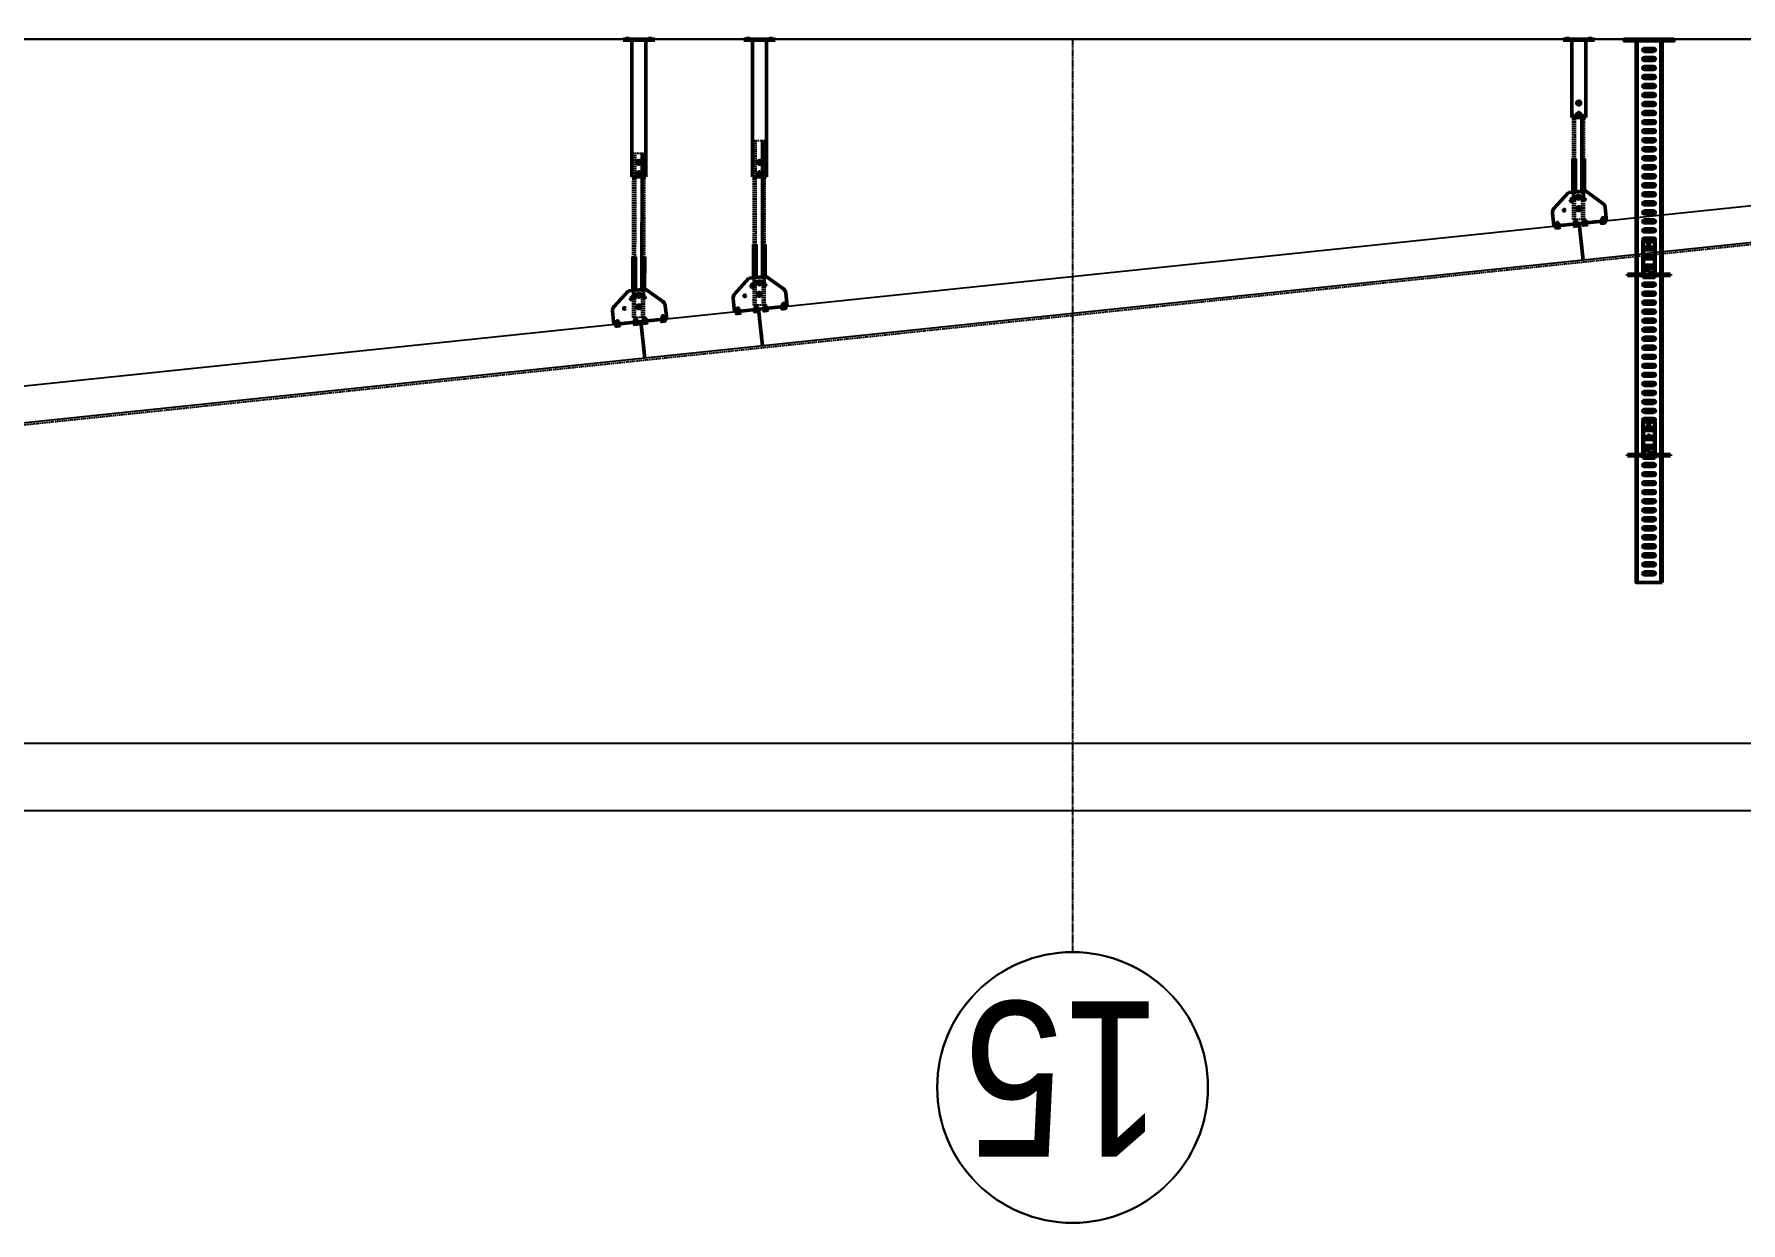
# Model space of a CAD drawing. Header units: millimetres. Extents: x 0 to 461941, y -159644 to 4828.
# Drawn here: x 149389 to 156954, y -153644 to -148375 of the extents above; entities that cross this region are included whole.
import ezdxf

# ---------------------------------------------------------------- set-up
doc = ezdxf.new("R2010")
doc.units = ezdxf.units.MM
for name, pattern in [('Xref Conv Decant In$0$AM_ISO02W050', [7.5, 6, -1.5]), ('Xref Conv Decant In$0$CENTER', [7, 4, -1, 1, -1]), ('Xref Conv Decant In$0$HIDDEN', [9.525, 6.35, -3.175]), ('Xref Conv Decant In$0$P02582 Conveyor Elevations$0$HIDDEN', [9.525, 6.35, -3.175]), ('Xref Conv Decant Product Tote$0$_SBA Dash Dot - Loose', [6, 4, -1, 0, -1]), ('Xref Conv Decant Product Tote$0$AM_ISO02W050', [7.5, 6, -1.5]), ('Xref Conv Decant Product Tote$0$MultiDeck$0$Conveyor - Ground 940 aisles$0$HIDDEN', [9.525, 6.35, -3.175])]:
    doc.linetypes.add(name, pattern=pattern)
for name, color, linetype in [('AM_BOR', 4, 'Continuous'), ('Xref Conv Decant Empty Tote$0$B', 4, 'Continuous'), ('Xref Conv Decant Empty Tote$0$Mezz', 1, 'Continuous'), ('Xref Conv Decant In$0$P02582 Conveyor Elevations$0$Conv', 131, 'Continuous'), ('Xref Conv Decant In$0$P_Number1', 4, 'Continuous'), ('Xref Conv Decant Product Tote$0$B', 4, 'Continuous'), ('Xref Conv Decant Product Tote$0$MultiDeck$0$Conveyor - Ground 940 aisles$0$D', 7, 'Continuous'), ('Xref Conv Decant Product Tote$0$MultiDeck$0$Conveyor - Ground 940 aisles$0$H', 7, 'Xref Conv Decant Product Tote$0$MultiDeck$0$Conveyor - Ground 940 aisles$0$HIDDEN'), ('Xref Conv Decant Product Tote$0$S-GRID', 8, 'Continuous')]:
    doc.layers.add(name, color=color, linetype=linetype)
for name, color, linetype, lineweight in [('Xref Conv Decant In$0$Conv Decant In Out', 5, 'Continuous', 50), ('Xref Conv Decant In$0$ConvBed', 5, 'Continuous', 50), ('Xref Conv Decant In$0$Hidden', 9, 'Xref Conv Decant In$0$AM_ISO02W050', 25), ('Xref Conv Decant Product Tote$0$Conv- Product decant', 3, 'Continuous', 50), ('Xref Conv Decant Product Tote$0$Hidden', 9, 'Xref Conv Decant Product Tote$0$AM_ISO02W050', 25), ('Xref Conv Decant Product Tote$0$S-GRID-IDEN', 1, 'Continuous', 25)]:
    doc.layers.add(name, color=color, linetype=linetype, lineweight=lineweight)
doc.styles.add('Xref Conv Decant Product Tote$0$Arial Narrow_1', font='ARIALN.TTF', dxfattribs={"height": 688.297872})

# ---------------------------------------------------------------- blocks, each defined once
blk = doc.blocks.new('Xref Conv Decant Empty Tote')
at = {"layer": 'Xref Conv Decant Empty Tote$0$B'}
blk.add_line((242903.7, -148397.6), (134788.8, -148397.6), dxfattribs=at)
at = {"layer": 'Xref Conv Decant Empty Tote$0$Mezz'}
blk.add_lwpolyline([(144253.6, -151517.6), (239475.4, -151517.6), (239475.4, -151817.6), (144253.6, -151817.6)], close=True, dxfattribs=at)
blk = doc.blocks.new('Xref Conv Decant Product Tote$0$Grid - Grid Head-235101')
at = {"layer": 'Xref Conv Decant Product Tote$0$S-GRID-IDEN'}
blk.add_circle((0, 600), 600, dxfattribs=at)
for start, end in [(0, 180), (180, 0)]:
    blk.add_arc((0, 600), 600, start, end, dxfattribs=at)
blk = doc.blocks.new('Xref Conv Decant Product Tote$0$SLOT (0deg)')
blk.add_lwpolyline([(-21, 6.5, 1), (-21, -6.5), (21, -6.5, 1), (21, 6.5)], format="xyb", close=True)
blk = doc.blocks.new('*U385')
for p, q in [((-95.2, 18.7), (-29.9, 18.7)), ((-95.2, 18.7), (-95.2, 13.7)), ((-95.2, 13.7), (-29.9, 13.7)), ((-27.5, 28.5), (27.5, 28.5)), ((-27.5, -131.5), (-27.5, 28.5)), ((-24.5, -131.5), (-24.5, 28.5)), ((24.5, -131.5), (24.5, 28.5)), ((27.5, -131.5), (27.5, 28.5)), ((30, 18.7), (95.2, 18.7)), ((95.2, 13.7), (30, 13.7)), ((95.2, 18.7), (95.2, 13.7)), ((-27.5, -131.5), (27.5, -131.5))]:
    blk.add_line(p, q)
for centre in [(0, -67.5), (0, -118.5)]:
    blk.add_circle(centre, 5.5)
for centre, start, end in [((-29.9, 10.5), 0, 90), ((30, 10.5), 90, 180)]:
    blk.add_arc(centre, 3.2, start, end)
at = {"layer": 'Xref Conv Decant Product Tote$0$MultiDeck$0$Conveyor - Ground 940 aisles$0$D', "linetype": 'Xref Conv Decant Product Tote$0$MultiDeck$0$Conveyor - Ground 940 aisles$0$HIDDEN'}
for p, q in [((-26.8, 10.5), (-26.8, -1.6)), ((-21.8, 10.5), (-21.8, -1.5)), ((21.8, 10.5), (21.8, -1.5)), ((26.8, 10.5), (26.8, -1.6))]:
    blk.add_line(p, q, dxfattribs=at)
at = {"layer": 'Xref Conv Decant Product Tote$0$MultiDeck$0$Conveyor - Ground 940 aisles$0$D'}
for p, q in [((-2, 0), (-21, 0)), ((-1, 0), (1, 0)), ((0, 2), (0, 21)), ((0, -1), (0, 1)), ((2, 0), (21, 0)), ((-4, -67.5), (-7.5, -67.5)), ((-2, -67.5), (2, -67.5)), ((0, -2), (0, -21)), ((0, -63.5), (0, -60)), ((0, -69.5), (0, -65.5)), ((0, -71.5), (0, -75)), ((4, -67.5), (7.5, -67.5)), ((-4, -118.5), (-7.5, -118.5)), ((-2, -118.5), (2, -118.5)), ((0, -114.5), (0, -111)), ((0, -120.5), (0, -116.5)), ((0, -122.5), (0, -126)), ((4, -118.5), (7.5, -118.5))]:
    blk.add_line(p, q, dxfattribs=at)
at = {"layer": 'Xref Conv Decant Product Tote$0$MultiDeck$0$Conveyor - Ground 940 aisles$0$D', "linetype": 'Xref Conv Decant Product Tote$0$MultiDeck$0$Conveyor - Ground 940 aisles$0$HIDDEN'}
blk.add_circle((0, 0), 20, dxfattribs=at)
for centre, radius, start, end in [((-29.9, 10.5), 8.2, 0, 90), ((30, 10.5), 8.2, 90, 180), ((0, 0), 26.8, 183.50044, 356.49956), ((0, 0), 21.8, 183.8813, 356.1187)]:
    blk.add_arc(centre, radius, start, end, dxfattribs=at)
at = {"layer": 'Xref Conv Decant Product Tote$0$MultiDeck$0$Conveyor - Ground 940 aisles$0$H'}
for p, q in [((-88.7, 18.7), (-88.7, 13.7)), ((-63.7, 18.7), (-63.7, 13.7)), ((63.7, 18.7), (63.7, 13.7)), ((88.7, 18.7), (88.7, 13.7))]:
    blk.add_line(p, q, dxfattribs=at)
blk = doc.blocks.new('*U392')
for p, q in [((-52.5, 2408), (-52.5, 8)), ((52.5, 8), (52.5, 2408))]:
    blk.add_line(p, q)
for points in [[(-57.5, 2408), (57.5, 2408), (57.5, 8), (-57.5, 8)], [(-110, 0), (110, 0), (110, 8), (-110, 8)]]:
    blk.add_lwpolyline(points, close=True)
at = {"layer": 'Xref Conv Decant Product Tote$0$Hidden'}
for p, q in [((-90, 8), (-90, 0)), ((-76, 8), (-76, 0)), ((76, 8), (76, 0)), ((90, 8), (90, 0))]:
    blk.add_line(p, q, dxfattribs=at)
for name, p in [('Xref Conv Decant Product Tote$0$SLOT (0deg)', (0, 2368)), ('Xref Conv Decant Product Tote$0$SLOT (0deg)', (0, 2328)), ('Xref Conv Decant Product Tote$0$SLOT (0deg)', (0, 2288)), ('Xref Conv Decant Product Tote$0$SLOT (0deg)', (0, 2248)), ('Xref Conv Decant Product Tote$0$SLOT (0deg)', (0, 2208)), ('Xref Conv Decant Product Tote$0$SLOT (0deg)', (0, 2168)), ('Xref Conv Decant Product Tote$0$SLOT (0deg)', (0, 2128)), ('Xref Conv Decant Product Tote$0$SLOT (0deg)', (0, 2088)), ('Xref Conv Decant Product Tote$0$SLOT (0deg)', (0, 2048)), ('Xref Conv Decant Product Tote$0$SLOT (0deg)', (0, 2008)), ('Xref Conv Decant Product Tote$0$SLOT (0deg)', (0, 1968)), ('Xref Conv Decant Product Tote$0$SLOT (0deg)', (0, 1928)), ('Xref Conv Decant Product Tote$0$SLOT (0deg)', (0, 1888)), ('*U385', (0, 1828)), ('Xref Conv Decant Product Tote$0$SLOT (0deg)', (0, 1848)), ('Xref Conv Decant Product Tote$0$SLOT (0deg)', (0, 1808)), ('Xref Conv Decant Product Tote$0$SLOT (0deg)', (0, 1768)), ('Xref Conv Decant Product Tote$0$SLOT (0deg)', (0, 1728)), ('Xref Conv Decant Product Tote$0$SLOT (0deg)', (0, 1688)), ('Xref Conv Decant Product Tote$0$SLOT (0deg)', (0, 1648)), ('Xref Conv Decant Product Tote$0$SLOT (0deg)', (0, 1608)), ('Xref Conv Decant Product Tote$0$SLOT (0deg)', (0, 1568)), ('Xref Conv Decant Product Tote$0$SLOT (0deg)', (0, 1528)), ('Xref Conv Decant Product Tote$0$SLOT (0deg)', (0, 1488)), ('Xref Conv Decant Product Tote$0$SLOT (0deg)', (0, 1448)), ('Xref Conv Decant Product Tote$0$SLOT (0deg)', (0, 1408)), ('Xref Conv Decant Product Tote$0$SLOT (0deg)', (0, 1368)), ('Xref Conv Decant Product Tote$0$SLOT (0deg)', (0, 1328)), ('Xref Conv Decant Product Tote$0$SLOT (0deg)', (0, 1288)), ('Xref Conv Decant Product Tote$0$SLOT (0deg)', (0, 1248)), ('Xref Conv Decant Product Tote$0$SLOT (0deg)', (0, 1208)), ('Xref Conv Decant Product Tote$0$SLOT (0deg)', (0, 1168)), ('Xref Conv Decant Product Tote$0$SLOT (0deg)', (0, 1128)), ('Xref Conv Decant Product Tote$0$SLOT (0deg)', (0, 1088)), ('*U385', (0, 1028.5)), ('Xref Conv Decant Product Tote$0$SLOT (0deg)', (0, 1048)), ('Xref Conv Decant Product Tote$0$SLOT (0deg)', (0, 1008)), ('Xref Conv Decant Product Tote$0$SLOT (0deg)', (0, 968)), ('Xref Conv Decant Product Tote$0$SLOT (0deg)', (0, 928)), ('Xref Conv Decant Product Tote$0$SLOT (0deg)', (0, 888)), ('Xref Conv Decant Product Tote$0$SLOT (0deg)', (0, 848)), ('Xref Conv Decant Product Tote$0$SLOT (0deg)', (0, 808)), ('Xref Conv Decant Product Tote$0$SLOT (0deg)', (0, 768)), ('Xref Conv Decant Product Tote$0$SLOT (0deg)', (0, 728)), ('Xref Conv Decant Product Tote$0$SLOT (0deg)', (0, 688)), ('Xref Conv Decant Product Tote$0$SLOT (0deg)', (0, 648)), ('Xref Conv Decant Product Tote$0$SLOT (0deg)', (0, 608)), ('Xref Conv Decant Product Tote$0$SLOT (0deg)', (0, 568)), ('Xref Conv Decant Product Tote$0$SLOT (0deg)', (0, 528)), ('Xref Conv Decant Product Tote$0$SLOT (0deg)', (0, 488)), ('Xref Conv Decant Product Tote$0$SLOT (0deg)', (0, 448)), ('Xref Conv Decant Product Tote$0$SLOT (0deg)', (0, 408)), ('Xref Conv Decant Product Tote$0$SLOT (0deg)', (0, 368)), ('Xref Conv Decant Product Tote$0$SLOT (0deg)', (0, 328)), ('Xref Conv Decant Product Tote$0$SLOT (0deg)', (0, 288)), ('Xref Conv Decant Product Tote$0$SLOT (0deg)', (0, 248)), ('Xref Conv Decant Product Tote$0$SLOT (0deg)', (0, 208)), ('Xref Conv Decant Product Tote$0$SLOT (0deg)', (0, 168)), ('Xref Conv Decant Product Tote$0$SLOT (0deg)', (0, 128)), ('Xref Conv Decant Product Tote$0$SLOT (0deg)', (0, 88)), ('Xref Conv Decant Product Tote$0$SLOT (0deg)', (0, 48))]:
    blk.add_blockref(name, p)
blk = doc.blocks.new('Xref Conv Decant Product Tote')
at = {"layer": 'Xref Conv Decant Product Tote$0$B'}
blk.add_line((242903.7, -148397.6), (134788.8, -148397.6), dxfattribs=at)
at = {"layer": 'Xref Conv Decant Product Tote$0$S-GRID', "linetype": 'Xref Conv Decant Product Tote$0$_SBA Dash Dot - Loose'}
blk.add_line((153992, -148397.6), (153992, -152444.1), dxfattribs=at)
at = {"layer": 'Xref Conv Decant Product Tote$0$Conv- Product decant', "rotation": 180}
blk.add_blockref('*U392', (156547.5, -148397.6), dxfattribs=at)
at = {"layer": 'Xref Conv Decant Product Tote$0$S-GRID-IDEN', "rotation": 180}
blk.add_blockref('Xref Conv Decant Product Tote$0$Grid - Grid Head-235101', (153992, -152444.1), dxfattribs=at)
at = {"layer": 'Xref Conv Decant Product Tote$0$S-GRID-IDEN', "lineweight": 9, "insert": (153951.2, -153351.1), "char_height": 688.3, "width": 680.367, "attachment_point": 2, "rotation": 180, "line_spacing_factor": 0.968573, "style": 'Xref Conv Decant Product Tote$0$Arial Narrow_1'}
blk.add_mtext('15', dxfattribs=at)
blk = doc.blocks.new('*U455')
at = {"layer": 'Xref Conv Decant In$0$Hidden', "linetype": 'Xref Conv Decant In$0$P02582 Conveyor Elevations$0$HIDDEN'}
blk.add_line((11383.6, 1609.6), (-1, 7.4), dxfattribs=at)
at = {"layer": 'Xref Conv Decant In$0$P02582 Conveyor Elevations$0$Conv', "color": 0}
blk.add_lwpolyline([(11407.4, 1440.3), (22.8, -161.9), (0, 0), (11384.6, 1602.2)], close=True, dxfattribs=at)
blk = doc.blocks.new('*U465')
at = {"linetype": 'Continuous'}
for p, q in [((0, 0), (0, -59.2)), ((0, 0), (235, 0)), ((235, 0), (235, -59.2)), ((79.4, -141.4), (8.5, -78.2)), ((96.2, -134.5), (32.4, -741.8)), ((84.3, -133.3), (68.5, -283.1)), ((79.4, -141.4), (155.6, -141.4)), ((124, -137.5), (108.3, -287.3)), ((136, -138.7), (120.2, -288.5)), ((155.6, -141.4), (226.5, -78.2)), ((26.4, -636.1), (-36.9, -1237.8)), ((88, -642.6), (24.8, -1244.3)), ((26.4, -636.1), (88, -642.6)), ((-75.6, -1233.7), (-76.2, -1238.7)), ((63.1, -1253.3), (-76.2, -1238.7)), ((63.6, -1248.3), (-75.6, -1233.7)), ((63.6, -1248.3), (63.1, -1253.3))]:
    blk.add_line(p, q, dxfattribs=at)
for p, q in [((6.9, 7.5), (6.9, 2)), ((6.9, 2), (25.4, 2)), ((9.2, 9), (11.5, 9)), ((11.5, 9), (11.5, 2)), ((11.5, 9), (20.8, 9)), ((20.8, 9), (20.8, 2)), ((20.8, 9), (23.1, 9)), ((25.4, 7.5), (25.4, 2)), ((88, 7.5), (88, 2)), ((88, 2), (106.5, 2)), ((90.3, 9), (92.6, 9)), ((92.6, 9), (92.6, 2)), ((92.6, 9), (101.8, 9)), ((101.8, 9), (101.8, 2)), ((101.8, 9), (104.2, 9)), ((106.5, 7.5), (106.5, 2)), ((128.5, 7.5), (128.5, 2)), ((128.5, 2), (147, 2)), ((130.8, 9), (133.2, 9)), ((133.2, 9), (133.2, 2)), ((133.2, 9), (142.4, 9)), ((142.4, 9), (142.4, 2)), ((142.4, 9), (144.7, 9)), ((147, 7.5), (147, 2)), ((209.6, 7.5), (209.6, 2)), ((209.6, 2), (228.1, 2)), ((211.9, 9), (214.2, 9)), ((214.2, 9), (214.2, 2)), ((214.2, 9), (223.5, 9)), ((223.5, 9), (223.5, 2)), ((223.5, 9), (225.8, 9)), ((228.1, 7.5), (228.1, 2)), ((106.2, -112.1), (105.4, -119.4)), ((105.4, -119.4), (111.4, -123.8)), ((112.9, -109.1), (106.2, -112.1)), ((111.4, -123.8), (118.1, -120.8)), ((118.9, -113.4), (112.9, -109.1)), ((118.1, -120.8), (118.9, -113.4))]:
    blk.add_line(p, q)
at = {"linetype": 'Xref Conv Decant In$0$CENTER'}
for p, q in [((-55, -1229), (-57.3, -1250.5)), ((44.4, -1239.4), (42.2, -1260.9))]:
    blk.add_line(p, q, dxfattribs=at)
for points in [[(111.1, -69.4), (117.5, -73.1), (123.9, -69.4), (123.9, -62), (117.5, -58.3), (111.1, -62)], [(47.4, -656), (54.9, -661.5), (63.3, -657.7), (64.3, -648.5), (56.8, -643.1), (48.4, -646.8)], [(42.1, -706.7), (49.6, -712.2), (58, -708.4), (59, -699.2), (51.5, -693.8), (43, -697.6)]]:
    blk.add_lwpolyline(points, close=True)
for centre, radius in [((117.5, -65.7), 8.4), ((117.5, -65.7), 6.4), ((112.2, -116.4), 8.4), ((112.2, -116.4), 6.4), ((55.8, -652.3), 8), ((50.5, -703), 8)]:
    blk.add_circle(centre, radius)
at = {"linetype": 'Continuous'}
blk.add_circle((181.8, -65.7), 3.6, dxfattribs=at)
for centre, radius, start, end in [((9.2, 6.5), 2.53, 23.99102, 156.00898), ((16.1, 1.1), 7.86, 54.0166, 125.9834), ((23.1, 6.5), 2.53, 23.99102, 156.00898), ((90.3, 6.5), 2.53, 23.99102, 156.00898), ((97.2, 1.1), 7.86, 54.0166, 125.9834), ((104.2, 6.5), 2.53, 23.99102, 156.00898), ((130.8, 6.5), 2.53, 23.99102, 156.00898), ((137.8, 1.1), 7.86, 54.0166, 125.9834), ((144.7, 6.5), 2.53, 23.99102, 156.00898), ((211.9, 6.5), 2.53, 23.99102, 156.00898), ((218.8, 1.1), 7.86, 54.0166, 125.9834), ((225.8, 6.5), 2.53, 23.99102, 156.00898)]:
    blk.add_arc(centre, radius, start, end)
for centre, radius, start, end in [((25.4, -59.2), 25.4, 180, 228.26911), ((209.6, -59.2), 25.4, 311.73089, 0), ((88.7, -104.7), 4.4, 45, 225), ((116.3, -77.6), 43.1, 224.54732, 271.61444), ((117.5, -75.9), 36.4, 225, 270), ((117.5, -75.9), 36.4, 270, 315), ((118.7, -77.6), 43.1, 268.38556, 315.45268), ((146.3, -104.7), 4.4, 315, 135)]:
    blk.add_arc(centre, radius, start, end, dxfattribs=at)
at = {"layer": 'Xref Conv Decant In$0$Hidden', "linetype": 'Xref Conv Decant In$0$HIDDEN'}
for p, q in [((11.1, -17), (11.1, 2)), ((12.1, -18), (12.1, 2)), ((20.1, -18), (20.1, 2)), ((21.1, -17), (21.1, 2)), ((92.2, -17), (92.2, 2)), ((93.2, -18), (93.2, 2)), ((101.2, -18), (101.2, 2)), ((102.2, -17), (102.2, 2)), ((132.8, -17), (132.8, 2)), ((133.8, -18), (133.8, 2)), ((141.8, -18), (141.8, 2)), ((142.8, -17), (142.8, 2)), ((213.8, -17), (213.8, 2)), ((214.8, -18), (214.8, 2)), ((222.8, -18), (222.8, 2)), ((223.8, -17), (223.8, 2)), ((0, -3), (235, -3)), ((12.1, -18), (11.1, -17)), ((11.1, -17), (21.1, -17)), ((12.1, -18), (20.1, -18)), ((20.1, -18), (21.1, -17)), ((98.6, -15.8), (22.4, -740.8)), ((106.6, -16.6), (30.4, -741.6)), ((138.4, -19.9), (62.2, -744.9)), ((146.4, -20.8), (70.2, -745.8)), ((96.6, -15.5), (81.9, -155.5)), ((92.2, -17), (102.2, -17)), ((93.2, -18), (92.2, -17)), ((93.2, -18), (101.2, -18)), ((108.6, -16.8), (93.8, -156.8)), ((96.6, -15.5), (148.3, -21)), ((101.2, -18), (102.2, -17)), ((136.4, -19.7), (121.7, -159.7)), ((132.8, -17), (142.8, -17)), ((133.8, -18), (132.8, -17)), ((148.3, -21), (133.6, -161)), ((133.8, -18), (141.8, -18)), ((141.8, -18), (142.8, -17)), ((213.8, -17), (223.8, -17)), ((214.8, -18), (213.8, -17)), ((214.8, -18), (222.8, -18)), ((222.8, -18), (223.8, -17)), ((83.7, -138.9), (20.4, -740.6)), ((123.4, -143.1), (60.2, -744.7)), ((135.4, -144.3), (72.1, -746)), ((85.1, -124.9), (80.4, -169.7)), ((95.6, -140.1), (80.4, -284.3)), ((87.1, -125.2), (82.4, -169.9)), ((90.9, -117.5), (132.7, -121.9)), ((91.1, -115.5), (132.9, -119.9)), ((134.9, -130.2), (130.2, -174.9)), ((136.8, -130.4), (132.1, -175.1)), ((86.9, -175.4), (84.9, -175.2)), ((85.1, -173.2), (87.1, -173.4)), ((90.7, -167.8), (90.4, -170.7)), ((90.7, -167.8), (92.7, -168)), ((92.7, -168), (92.4, -171)), ((120.5, -170.9), (120.2, -173.9)), ((120.5, -170.9), (122.5, -171.1)), ((122.5, -171.1), (120.5, -170.9)), ((122.5, -171.1), (122.2, -174.1)), ((122.5, -171.1), (122.2, -174.1)), ((124.7, -179.4), (126.6, -179.6)), ((126.9, -177.6), (124.9, -177.4)), ((29.4, -636.4), (-33.9, -1238.1)), ((85.1, -642.3), (21.8, -1243.9)), ((72.1, -746), (20.4, -740.6))]:
    blk.add_line(p, q, dxfattribs=at)
at = {"layer": 'Xref Conv Decant In$0$Hidden', "linetype": 'Xref Conv Decant In$0$CENTER'}
for p, q in [((16.1, 10.6), (16.1, -9.3)), ((97.2, -8.6), (97.2, 11.3)), ((97.2, 10.6), (97.2, -9.3)), ((137.8, -8.6), (137.8, 11.3)), ((218.8, -8.6), (218.8, 11.3))]:
    blk.add_line(p, q, dxfattribs=at)
at = {"layer": 'Xref Conv Decant In$0$Hidden'}
for p, q in [((16.1, 8.6), (16.1, -11.3)), ((97.2, 8.6), (97.2, -11.3)), ((137.8, 8.6), (137.8, -11.3)), ((218.8, 8.6), (218.8, -11.3))]:
    blk.add_line(p, q, dxfattribs=at)
for points in [[(6.9, -5), (4.9, -3)], [(27.4, -3), (4.9, -3)], [(25.4, -5), (6.9, -5)], [(6.9, -10.5), (6.9, -5)], [(23.1, -12), (20.8, -12), (11.5, -12), (9.2, -12)], [(11.5, -12), (11.5, -5)], [(20.8, -12), (20.8, -5)], [(27.4, -3), (25.4, -5)], [(25.4, -10.5), (25.4, -5)], [(88, -5), (86, -3)], [(108.5, -3), (86, -3)], [(106.5, -5), (88, -5)], [(88, -10.5), (88, -5)], [(104.2, -12), (101.8, -12), (92.6, -12), (90.3, -12)], [(92.6, -12), (92.6, -5)], [(101.8, -12), (101.8, -5)], [(108.5, -3), (106.5, -5)], [(106.5, -10.5), (106.5, -5)], [(128.5, -5), (126.5, -3)], [(149, -3), (126.5, -3)], [(147, -5), (128.5, -5)], [(128.5, -10.5), (128.5, -5)], [(144.7, -12), (142.4, -12), (133.2, -12), (130.8, -12)], [(133.2, -12), (133.2, -5)], [(142.4, -12), (142.4, -5)], [(149, -3), (147, -5)], [(147, -10.5), (147, -5)], [(209.6, -5), (207.6, -3)], [(230.1, -3), (207.6, -3)], [(228.1, -5), (209.6, -5)], [(209.6, -10.5), (209.6, -5)], [(225.8, -12), (223.5, -12), (214.2, -12), (211.9, -12)], [(214.2, -12), (214.2, -5)], [(223.5, -12), (223.5, -5)], [(230.1, -3), (228.1, -5)], [(228.1, -10.5), (228.1, -5)]]:
    blk.add_lwpolyline(points, dxfattribs=at)
for centre, radius, start, end in [((9.2, -9.5), 2.53, 203.99102, 336.00898), ((16.1, -4.1), 7.86, 234.0166, 305.9834), ((23.1, -9.5), 2.53, 203.99102, 336.00898), ((90.3, -9.5), 2.53, 203.99102, 336.00898), ((97.2, -4.1), 7.86, 234.0166, 305.9834), ((104.2, -9.5), 2.53, 203.99102, 336.00898), ((130.8, -9.5), 2.53, 203.99102, 336.00898), ((137.8, -4.1), 7.86, 234.0166, 305.9834), ((144.7, -9.5), 2.53, 203.99102, 336.00898), ((211.9, -9.5), 2.53, 203.99102, 336.00898), ((218.8, -4.1), 7.86, 234.0166, 305.9834), ((225.8, -9.5), 2.53, 203.99102, 336.00898)]:
    blk.add_arc(centre, radius, start, end, dxfattribs=at)
at = {"layer": 'Xref Conv Decant In$0$Hidden', "linetype": 'Xref Conv Decant In$0$HIDDEN'}
for centre, radius, start, end in [((90.6, -120.5), 5, 84, 174), ((90.6, -120.5), 3, 84, 174), ((132.4, -124.9), 3, 354, 84), ((132.4, -124.9), 5, 354, 84), ((85.4, -170.2), 5, 174, 264), ((85.4, -170.2), 5, 174, 264), ((85.4, -170.2), 3, 174, 264), ((87.4, -170.4), 5, 264, 354), ((87.4, -170.4), 3, 264, 354), ((125.2, -174.4), 5, 174, 264), ((125.2, -174.4), 3, 174, 264), ((127.2, -174.6), 5, 264, 354), ((127.2, -174.6), 3, 264, 354)]:
    blk.add_arc(centre, radius, start, end, dxfattribs=at)
blk = doc.blocks.new('*U464')
at = {"linetype": 'Continuous'}
for p, q in [((0, 0), (0, -59.2)), ((0, 0), (235, 0)), ((235, 0), (235, -59.2)), ((79.4, -141.4), (8.5, -78.2)), ((96.2, -134.5), (32.4, -741.8)), ((84.3, -133.3), (68.5, -283.1)), ((79.4, -141.4), (155.6, -141.4)), ((124, -137.5), (108.3, -287.3)), ((136, -138.7), (120.2, -288.5)), ((155.6, -141.4), (226.5, -78.2)), ((32.2, -580.6), (-31, -1182.3)), ((93.9, -587.1), (30.6, -1188.8)), ((32.2, -580.6), (93.9, -587.1)), ((-69.8, -1178.2), (-70.3, -1183.2)), ((68.9, -1197.8), (-70.3, -1183.2)), ((69.4, -1192.8), (-69.8, -1178.2)), ((69.4, -1192.8), (68.9, -1197.8))]:
    blk.add_line(p, q, dxfattribs=at)
for p, q in [((6.9, 7.5), (6.9, 2)), ((6.9, 2), (25.4, 2)), ((9.2, 9), (11.5, 9)), ((11.5, 9), (11.5, 2)), ((11.5, 9), (20.8, 9)), ((20.8, 9), (20.8, 2)), ((20.8, 9), (23.1, 9)), ((25.4, 7.5), (25.4, 2)), ((88, 7.5), (88, 2)), ((88, 2), (106.5, 2)), ((90.3, 9), (92.6, 9)), ((92.6, 9), (92.6, 2)), ((92.6, 9), (101.8, 9)), ((101.8, 9), (101.8, 2)), ((101.8, 9), (104.2, 9)), ((106.5, 7.5), (106.5, 2)), ((128.5, 7.5), (128.5, 2)), ((128.5, 2), (147, 2)), ((130.8, 9), (133.2, 9)), ((133.2, 9), (133.2, 2)), ((133.2, 9), (142.4, 9)), ((142.4, 9), (142.4, 2)), ((142.4, 9), (144.7, 9)), ((147, 7.5), (147, 2)), ((209.6, 7.5), (209.6, 2)), ((209.6, 2), (228.1, 2)), ((211.9, 9), (214.2, 9)), ((214.2, 9), (214.2, 2)), ((214.2, 9), (223.5, 9)), ((223.5, 9), (223.5, 2)), ((223.5, 9), (225.8, 9)), ((228.1, 7.5), (228.1, 2)), ((106.2, -112.1), (105.4, -119.4)), ((105.4, -119.4), (111.4, -123.8)), ((112.9, -109.1), (106.2, -112.1)), ((111.4, -123.8), (118.1, -120.8)), ((118.9, -113.4), (112.9, -109.1)), ((118.1, -120.8), (118.9, -113.4))]:
    blk.add_line(p, q)
at = {"linetype": 'Xref Conv Decant In$0$CENTER'}
for p, q in [((-49.2, -1173.5), (-51.5, -1195)), ((50.2, -1183.9), (48, -1205.4))]:
    blk.add_line(p, q, dxfattribs=at)
for points in [[(111.1, -69.4), (117.5, -73.1), (123.9, -69.4), (123.9, -62), (117.5, -58.3), (111.1, -62)], [(53.2, -600.5), (60.7, -605.9), (69.2, -602.2), (70.1, -593), (62.6, -587.6), (54.2, -591.3)], [(47.9, -651.2), (55.4, -656.7), (63.8, -652.9), (64.8, -643.7), (57.3, -638.3), (48.9, -642)]]:
    blk.add_lwpolyline(points, close=True)
for centre, radius in [((117.5, -65.7), 8.4), ((117.5, -65.7), 6.4), ((112.2, -116.4), 8.4), ((112.2, -116.4), 6.4), ((61.7, -596.8), 8), ((56.4, -647.5), 8)]:
    blk.add_circle(centre, radius)
at = {"linetype": 'Continuous'}
blk.add_circle((181.8, -65.7), 3.6, dxfattribs=at)
for centre, radius, start, end in [((9.2, 6.5), 2.53, 23.99102, 156.00898), ((16.1, 1.1), 7.86, 54.0166, 125.9834), ((23.1, 6.5), 2.53, 23.99102, 156.00898), ((90.3, 6.5), 2.53, 23.99102, 156.00898), ((97.2, 1.1), 7.86, 54.0166, 125.9834), ((104.2, 6.5), 2.53, 23.99102, 156.00898), ((130.8, 6.5), 2.53, 23.99102, 156.00898), ((137.8, 1.1), 7.86, 54.0166, 125.9834), ((144.7, 6.5), 2.53, 23.99102, 156.00898), ((211.9, 6.5), 2.53, 23.99102, 156.00898), ((218.8, 1.1), 7.86, 54.0166, 125.9834), ((225.8, 6.5), 2.53, 23.99102, 156.00898)]:
    blk.add_arc(centre, radius, start, end)
for centre, radius, start, end in [((25.4, -59.2), 25.4, 180, 228.26911), ((209.6, -59.2), 25.4, 311.73089, 0), ((88.7, -104.7), 4.4, 45, 225), ((116.3, -77.6), 43.1, 224.54732, 271.61444), ((117.5, -75.9), 36.4, 225, 270), ((117.5, -75.9), 36.4, 270, 315), ((118.7, -77.6), 43.1, 268.38556, 315.45268), ((146.3, -104.7), 4.4, 315, 135)]:
    blk.add_arc(centre, radius, start, end, dxfattribs=at)
at = {"layer": 'Xref Conv Decant In$0$Hidden', "linetype": 'Xref Conv Decant In$0$HIDDEN'}
for p, q in [((11.1, -17), (11.1, 2)), ((12.1, -18), (12.1, 2)), ((20.1, -18), (20.1, 2)), ((21.1, -17), (21.1, 2)), ((92.2, -17), (92.2, 2)), ((93.2, -18), (93.2, 2)), ((101.2, -18), (101.2, 2)), ((102.2, -17), (102.2, 2)), ((132.8, -17), (132.8, 2)), ((133.8, -18), (133.8, 2)), ((141.8, -18), (141.8, 2)), ((142.8, -17), (142.8, 2)), ((213.8, -17), (213.8, 2)), ((214.8, -18), (214.8, 2)), ((222.8, -18), (222.8, 2)), ((223.8, -17), (223.8, 2)), ((0, -3), (235, -3)), ((12.1, -18), (11.1, -17)), ((11.1, -17), (21.1, -17)), ((12.1, -18), (20.1, -18)), ((20.1, -18), (21.1, -17)), ((98.6, -15.8), (22.4, -740.8)), ((106.6, -16.6), (30.4, -741.6)), ((138.4, -19.9), (62.2, -744.9)), ((146.4, -20.8), (70.2, -745.8)), ((96.6, -15.5), (81.9, -155.5)), ((92.2, -17), (102.2, -17)), ((93.2, -18), (92.2, -17)), ((93.2, -18), (101.2, -18)), ((108.6, -16.8), (93.8, -156.8)), ((96.6, -15.5), (148.3, -21)), ((101.2, -18), (102.2, -17)), ((136.4, -19.7), (121.7, -159.7)), ((132.8, -17), (142.8, -17)), ((133.8, -18), (132.8, -17)), ((148.3, -21), (133.6, -161)), ((133.8, -18), (141.8, -18)), ((141.8, -18), (142.8, -17)), ((213.8, -17), (223.8, -17)), ((214.8, -18), (213.8, -17)), ((214.8, -18), (222.8, -18)), ((222.8, -18), (223.8, -17)), ((83.7, -138.9), (20.4, -740.6)), ((123.4, -143.1), (60.2, -744.7)), ((135.4, -144.3), (72.1, -746)), ((85.1, -124.9), (80.4, -169.7)), ((95.6, -140.1), (80.4, -284.3)), ((87.1, -125.2), (82.4, -169.9)), ((90.9, -117.5), (132.7, -121.9)), ((91.1, -115.5), (132.9, -119.9)), ((134.9, -130.2), (130.2, -174.9)), ((136.8, -130.4), (132.1, -175.1)), ((86.9, -175.4), (84.9, -175.2)), ((85.1, -173.2), (87.1, -173.4)), ((90.7, -167.8), (90.4, -170.7)), ((90.7, -167.8), (92.7, -168)), ((92.7, -168), (92.4, -171)), ((120.5, -170.9), (120.2, -173.9)), ((120.5, -170.9), (122.5, -171.1)), ((122.5, -171.1), (120.5, -170.9)), ((122.5, -171.1), (122.2, -174.1)), ((122.5, -171.1), (122.2, -174.1)), ((124.7, -179.4), (126.6, -179.6)), ((126.9, -177.6), (124.9, -177.4)), ((35.2, -580.9), (-28, -1182.6)), ((90.9, -586.8), (27.6, -1188.4)), ((72.1, -746), (20.4, -740.6))]:
    blk.add_line(p, q, dxfattribs=at)
at = {"layer": 'Xref Conv Decant In$0$Hidden', "linetype": 'Xref Conv Decant In$0$CENTER'}
for p, q in [((16.1, 10.6), (16.1, -9.3)), ((97.2, -8.6), (97.2, 11.3)), ((97.2, 10.6), (97.2, -9.3)), ((137.8, -8.6), (137.8, 11.3)), ((218.8, -8.6), (218.8, 11.3))]:
    blk.add_line(p, q, dxfattribs=at)
at = {"layer": 'Xref Conv Decant In$0$Hidden'}
for p, q in [((16.1, 8.6), (16.1, -11.3)), ((97.2, 8.6), (97.2, -11.3)), ((137.8, 8.6), (137.8, -11.3)), ((218.8, 8.6), (218.8, -11.3))]:
    blk.add_line(p, q, dxfattribs=at)
for points in [[(6.9, -5), (4.9, -3)], [(27.4, -3), (4.9, -3)], [(25.4, -5), (6.9, -5)], [(6.9, -10.5), (6.9, -5)], [(23.1, -12), (20.8, -12), (11.5, -12), (9.2, -12)], [(11.5, -12), (11.5, -5)], [(20.8, -12), (20.8, -5)], [(27.4, -3), (25.4, -5)], [(25.4, -10.5), (25.4, -5)], [(88, -5), (86, -3)], [(108.5, -3), (86, -3)], [(106.5, -5), (88, -5)], [(88, -10.5), (88, -5)], [(104.2, -12), (101.8, -12), (92.6, -12), (90.3, -12)], [(92.6, -12), (92.6, -5)], [(101.8, -12), (101.8, -5)], [(108.5, -3), (106.5, -5)], [(106.5, -10.5), (106.5, -5)], [(128.5, -5), (126.5, -3)], [(149, -3), (126.5, -3)], [(147, -5), (128.5, -5)], [(128.5, -10.5), (128.5, -5)], [(144.7, -12), (142.4, -12), (133.2, -12), (130.8, -12)], [(133.2, -12), (133.2, -5)], [(142.4, -12), (142.4, -5)], [(149, -3), (147, -5)], [(147, -10.5), (147, -5)], [(209.6, -5), (207.6, -3)], [(230.1, -3), (207.6, -3)], [(228.1, -5), (209.6, -5)], [(209.6, -10.5), (209.6, -5)], [(225.8, -12), (223.5, -12), (214.2, -12), (211.9, -12)], [(214.2, -12), (214.2, -5)], [(223.5, -12), (223.5, -5)], [(230.1, -3), (228.1, -5)], [(228.1, -10.5), (228.1, -5)]]:
    blk.add_lwpolyline(points, dxfattribs=at)
for centre, radius, start, end in [((9.2, -9.5), 2.53, 203.99102, 336.00898), ((16.1, -4.1), 7.86, 234.0166, 305.9834), ((23.1, -9.5), 2.53, 203.99102, 336.00898), ((90.3, -9.5), 2.53, 203.99102, 336.00898), ((97.2, -4.1), 7.86, 234.0166, 305.9834), ((104.2, -9.5), 2.53, 203.99102, 336.00898), ((130.8, -9.5), 2.53, 203.99102, 336.00898), ((137.8, -4.1), 7.86, 234.0166, 305.9834), ((144.7, -9.5), 2.53, 203.99102, 336.00898), ((211.9, -9.5), 2.53, 203.99102, 336.00898), ((218.8, -4.1), 7.86, 234.0166, 305.9834), ((225.8, -9.5), 2.53, 203.99102, 336.00898)]:
    blk.add_arc(centre, radius, start, end, dxfattribs=at)
at = {"layer": 'Xref Conv Decant In$0$Hidden', "linetype": 'Xref Conv Decant In$0$HIDDEN'}
for centre, radius, start, end in [((90.6, -120.5), 5, 84, 174), ((90.6, -120.5), 3, 84, 174), ((132.4, -124.9), 3, 354, 84), ((132.4, -124.9), 5, 354, 84), ((85.4, -170.2), 5, 174, 264), ((85.4, -170.2), 5, 174, 264), ((85.4, -170.2), 3, 174, 264), ((87.4, -170.4), 5, 264, 354), ((87.4, -170.4), 3, 264, 354), ((125.2, -174.4), 5, 174, 264), ((125.2, -174.4), 3, 174, 264), ((127.2, -174.6), 5, 264, 354), ((127.2, -174.6), 3, 264, 354)]:
    blk.add_arc(centre, radius, start, end, dxfattribs=at)
blk = doc.blocks.new('*U463')
at = {"linetype": 'Continuous'}
for p, q in [((0, 0), (0, -59.2)), ((0, 0), (235, 0)), ((235, 0), (235, -59.2)), ((79.4, -141.4), (8.5, -78.2)), ((96.2, -134.5), (59.9, -480.3)), ((84.3, -133.3), (68.5, -283.1)), ((79.4, -141.4), (155.6, -141.4)), ((124, -137.5), (108.3, -287.3)), ((136, -138.7), (120.2, -288.5)), ((155.6, -141.4), (226.5, -78.2)), ((44.4, -464.9), (8.6, -805)), ((44.4, -464.9), (106, -471.4)), ((106, -471.4), (70.3, -811.5)), ((-30.2, -800.9), (-30.7, -805.9)), ((108.5, -820.6), (-30.7, -805.9)), ((109.1, -815.6), (-30.2, -800.9)), ((109.1, -815.6), (108.5, -820.6))]:
    blk.add_line(p, q, dxfattribs=at)
for p, q in [((6.9, 7.5), (6.9, 2)), ((6.9, 2), (25.4, 2)), ((9.2, 9), (11.5, 9)), ((11.5, 9), (11.5, 2)), ((11.5, 9), (20.8, 9)), ((20.8, 9), (20.8, 2)), ((20.8, 9), (23.1, 9)), ((25.4, 7.5), (25.4, 2)), ((88, 7.5), (88, 2)), ((88, 2), (106.5, 2)), ((90.3, 9), (92.6, 9)), ((92.6, 9), (92.6, 2)), ((92.6, 9), (101.8, 9)), ((101.8, 9), (101.8, 2)), ((101.8, 9), (104.2, 9)), ((106.5, 7.5), (106.5, 2)), ((128.5, 7.5), (128.5, 2)), ((128.5, 2), (147, 2)), ((130.8, 9), (133.2, 9)), ((133.2, 9), (133.2, 2)), ((133.2, 9), (142.4, 9)), ((142.4, 9), (142.4, 2)), ((142.4, 9), (144.7, 9)), ((147, 7.5), (147, 2)), ((209.6, 7.5), (209.6, 2)), ((209.6, 2), (228.1, 2)), ((211.9, 9), (214.2, 9)), ((214.2, 9), (214.2, 2)), ((214.2, 9), (223.5, 9)), ((223.5, 9), (223.5, 2)), ((223.5, 9), (225.8, 9)), ((228.1, 7.5), (228.1, 2)), ((106.2, -112.1), (105.4, -119.4)), ((105.4, -119.4), (111.4, -123.8)), ((112.9, -109.1), (106.2, -112.1)), ((111.4, -123.8), (118.1, -120.8)), ((118.9, -113.4), (112.9, -109.1)), ((118.1, -120.8), (118.9, -113.4))]:
    blk.add_line(p, q)
at = {"linetype": 'Xref Conv Decant In$0$CENTER'}
for p, q in [((-9.6, -796.2), (-11.8, -817.7)), ((89.9, -806.7), (87.6, -828.2))]:
    blk.add_line(p, q, dxfattribs=at)
for points in [[(111.1, -69.4), (117.5, -73.1), (123.9, -69.4), (123.9, -62), (117.5, -58.3), (111.1, -62)], [(60.1, -535.5), (67.5, -541), (76, -537.2), (77, -528), (69.5, -522.6), (61, -526.4)], [(65.4, -484.8), (72.9, -490.3), (81.3, -486.5), (82.3, -477.3), (74.8, -471.9), (66.4, -475.6)]]:
    blk.add_lwpolyline(points, close=True)
for centre, radius in [((117.5, -65.7), 8.4), ((117.5, -65.7), 6.4), ((112.2, -116.4), 8.4), ((112.2, -116.4), 6.4), ((68.5, -531.8), 8), ((73.8, -481.1), 8)]:
    blk.add_circle(centre, radius)
at = {"linetype": 'Continuous'}
blk.add_circle((181.8, -65.7), 3.6, dxfattribs=at)
for centre, radius, start, end in [((9.2, 6.5), 2.53, 23.99102, 156.00898), ((16.1, 1.1), 7.86, 54.0166, 125.9834), ((23.1, 6.5), 2.53, 23.99102, 156.00898), ((90.3, 6.5), 2.53, 23.99102, 156.00898), ((97.2, 1.1), 7.86, 54.0166, 125.9834), ((104.2, 6.5), 2.53, 23.99102, 156.00898), ((130.8, 6.5), 2.53, 23.99102, 156.00898), ((137.8, 1.1), 7.86, 54.0166, 125.9834), ((144.7, 6.5), 2.53, 23.99102, 156.00898), ((211.9, 6.5), 2.53, 23.99102, 156.00898), ((218.8, 1.1), 7.86, 54.0166, 125.9834), ((225.8, 6.5), 2.53, 23.99102, 156.00898)]:
    blk.add_arc(centre, radius, start, end)
for centre, radius, start, end in [((25.4, -59.2), 25.4, 180, 228.26911), ((209.6, -59.2), 25.4, 311.73089, 0), ((88.7, -104.7), 4.4, 45, 225), ((116.3, -77.6), 43.1, 224.54732, 271.61444), ((117.5, -75.9), 36.4, 225, 270), ((117.5, -75.9), 36.4, 270, 315), ((118.7, -77.6), 43.1, 268.38556, 315.45268), ((146.3, -104.7), 4.4, 315, 135)]:
    blk.add_arc(centre, radius, start, end, dxfattribs=at)
at = {"layer": 'Xref Conv Decant In$0$Hidden', "linetype": 'Xref Conv Decant In$0$HIDDEN'}
for p, q in [((11.1, -17), (11.1, 2)), ((12.1, -18), (12.1, 2)), ((20.1, -18), (20.1, 2)), ((21.1, -17), (21.1, 2)), ((92.2, -17), (92.2, 2)), ((93.2, -18), (93.2, 2)), ((101.2, -18), (101.2, 2)), ((102.2, -17), (102.2, 2)), ((132.8, -17), (132.8, 2)), ((133.8, -18), (133.8, 2)), ((141.8, -18), (141.8, 2)), ((142.8, -17), (142.8, 2)), ((213.8, -17), (213.8, 2)), ((214.8, -18), (214.8, 2)), ((222.8, -18), (222.8, 2)), ((223.8, -17), (223.8, 2)), ((0, -3), (235, -3)), ((12.1, -18), (11.1, -17)), ((11.1, -17), (21.1, -17)), ((12.1, -18), (20.1, -18)), ((20.1, -18), (21.1, -17)), ((98.6, -15.8), (49.9, -479.2)), ((106.6, -16.6), (57.9, -480)), ((96.6, -15.5), (81.9, -155.5)), ((138.4, -19.9), (89.7, -483.4)), ((92.2, -17), (102.2, -17)), ((93.2, -18), (92.2, -17)), ((93.2, -18), (101.2, -18)), ((108.6, -16.8), (93.8, -156.8)), ((96.6, -15.5), (148.3, -21)), ((146.4, -20.8), (97.6, -484.2)), ((101.2, -18), (102.2, -17)), ((136.4, -19.7), (121.7, -159.7)), ((132.8, -17), (142.8, -17)), ((133.8, -18), (132.8, -17)), ((148.3, -21), (133.6, -161)), ((133.8, -18), (141.8, -18)), ((141.8, -18), (142.8, -17)), ((213.8, -17), (223.8, -17)), ((214.8, -18), (213.8, -17)), ((214.8, -18), (222.8, -18)), ((222.8, -18), (223.8, -17)), ((83.7, -138.9), (47.9, -479)), ((85.1, -124.9), (80.4, -169.7)), ((95.6, -140.1), (80.4, -284.3)), ((87.1, -125.2), (82.4, -169.9)), ((123.4, -143.1), (87.7, -483.2)), ((90.9, -117.5), (132.7, -121.9)), ((91.1, -115.5), (132.9, -119.9)), ((135.4, -144.3), (99.6, -484.4)), ((134.9, -130.2), (130.2, -174.9)), ((136.8, -130.4), (132.1, -175.1)), ((86.9, -175.4), (84.9, -175.2)), ((85.1, -173.2), (87.1, -173.4)), ((90.7, -167.8), (90.4, -170.7)), ((90.7, -167.8), (92.7, -168)), ((92.7, -168), (92.4, -171)), ((120.5, -170.9), (120.2, -173.9)), ((120.5, -170.9), (122.5, -171.1)), ((122.5, -171.1), (120.5, -170.9)), ((122.5, -171.1), (122.2, -174.1)), ((122.5, -171.1), (122.2, -174.1)), ((124.7, -179.4), (126.6, -179.6)), ((126.9, -177.6), (124.9, -177.4)), ((47.4, -465.2), (11.6, -805.3)), ((99.6, -484.4), (47.9, -479)), ((103, -471.1), (67.3, -811.2))]:
    blk.add_line(p, q, dxfattribs=at)
at = {"layer": 'Xref Conv Decant In$0$Hidden', "linetype": 'Xref Conv Decant In$0$CENTER'}
for p, q in [((16.1, 10.6), (16.1, -9.3)), ((97.2, -8.6), (97.2, 11.3)), ((97.2, 10.6), (97.2, -9.3)), ((137.8, -8.6), (137.8, 11.3)), ((218.8, -8.6), (218.8, 11.3))]:
    blk.add_line(p, q, dxfattribs=at)
at = {"layer": 'Xref Conv Decant In$0$Hidden'}
for p, q in [((16.1, 8.6), (16.1, -11.3)), ((97.2, 8.6), (97.2, -11.3)), ((137.8, 8.6), (137.8, -11.3)), ((218.8, 8.6), (218.8, -11.3))]:
    blk.add_line(p, q, dxfattribs=at)
for points in [[(6.9, -5), (4.9, -3)], [(27.4, -3), (4.9, -3)], [(25.4, -5), (6.9, -5)], [(6.9, -10.5), (6.9, -5)], [(23.1, -12), (20.8, -12), (11.5, -12), (9.2, -12)], [(11.5, -12), (11.5, -5)], [(20.8, -12), (20.8, -5)], [(27.4, -3), (25.4, -5)], [(25.4, -10.5), (25.4, -5)], [(88, -5), (86, -3)], [(108.5, -3), (86, -3)], [(106.5, -5), (88, -5)], [(88, -10.5), (88, -5)], [(104.2, -12), (101.8, -12), (92.6, -12), (90.3, -12)], [(92.6, -12), (92.6, -5)], [(101.8, -12), (101.8, -5)], [(108.5, -3), (106.5, -5)], [(106.5, -10.5), (106.5, -5)], [(128.5, -5), (126.5, -3)], [(149, -3), (126.5, -3)], [(147, -5), (128.5, -5)], [(128.5, -10.5), (128.5, -5)], [(144.7, -12), (142.4, -12), (133.2, -12), (130.8, -12)], [(133.2, -12), (133.2, -5)], [(142.4, -12), (142.4, -5)], [(149, -3), (147, -5)], [(147, -10.5), (147, -5)], [(209.6, -5), (207.6, -3)], [(230.1, -3), (207.6, -3)], [(228.1, -5), (209.6, -5)], [(209.6, -10.5), (209.6, -5)], [(225.8, -12), (223.5, -12), (214.2, -12), (211.9, -12)], [(214.2, -12), (214.2, -5)], [(223.5, -12), (223.5, -5)], [(230.1, -3), (228.1, -5)], [(228.1, -10.5), (228.1, -5)]]:
    blk.add_lwpolyline(points, dxfattribs=at)
for centre, radius, start, end in [((9.2, -9.5), 2.53, 203.99102, 336.00898), ((16.1, -4.1), 7.86, 234.0166, 305.9834), ((23.1, -9.5), 2.53, 203.99102, 336.00898), ((90.3, -9.5), 2.53, 203.99102, 336.00898), ((97.2, -4.1), 7.86, 234.0166, 305.9834), ((104.2, -9.5), 2.53, 203.99102, 336.00898), ((130.8, -9.5), 2.53, 203.99102, 336.00898), ((137.8, -4.1), 7.86, 234.0166, 305.9834), ((144.7, -9.5), 2.53, 203.99102, 336.00898), ((211.9, -9.5), 2.53, 203.99102, 336.00898), ((218.8, -4.1), 7.86, 234.0166, 305.9834), ((225.8, -9.5), 2.53, 203.99102, 336.00898)]:
    blk.add_arc(centre, radius, start, end, dxfattribs=at)
at = {"layer": 'Xref Conv Decant In$0$Hidden', "linetype": 'Xref Conv Decant In$0$HIDDEN'}
for centre, radius, start, end in [((90.6, -120.5), 5, 84, 174), ((90.6, -120.5), 3, 84, 174), ((132.4, -124.9), 3, 354, 84), ((132.4, -124.9), 5, 354, 84), ((85.4, -170.2), 5, 174, 264), ((85.4, -170.2), 5, 174, 264), ((85.4, -170.2), 3, 174, 264), ((87.4, -170.4), 5, 264, 354), ((87.4, -170.4), 3, 264, 354), ((125.2, -174.4), 5, 174, 264), ((125.2, -174.4), 3, 174, 264), ((127.2, -174.6), 5, 264, 354), ((127.2, -174.6), 3, 264, 354)]:
    blk.add_arc(centre, radius, start, end, dxfattribs=at)
blk = doc.blocks.new('Xref Conv Decant In')
at = {"layer": 'Xref Conv Decant In$0$ConvBed'}
for p, q in [((156237.7, -149215), (156254.7, -149377.7)), ((152599.9, -149595), (152616.9, -149757.6)), ((152078.8, -149649.4), (152095.7, -149812))]:
    blk.add_line(p, q, dxfattribs=at)
at = {"layer": 'Xref Conv Decant In$0$P_Number1'}
blk.add_line((146225.2, -148397.6), (236367.6, -148397.6), dxfattribs=at)
at = {"layer": 'Xref Conv Decant In$0$Conv Decant In Out', "rotation": 185.9624602817567}
for name, p in [('*U465', (152192.9, -149637.5)), ('*U464', (152727.2, -149581.7)), ('*U463', (156359.2, -149202.4))]:
    blk.add_blockref(name, p, dxfattribs=at)
at = {"layer": 'Xref Conv Decant In$0$ConvBed', "rotation": 177.951770869071}
blk.add_blockref('*U455', (159892.5, -148997.7), dxfattribs=at)

msp = doc.modelspace()

# ---------------------------------------------------------------- block references
for name in ['Xref Conv Decant Empty Tote', 'Xref Conv Decant Product Tote']:
    msp.add_blockref(name, (0, 0))
at = {"layer": 'AM_BOR'}
for name in ['Xref Conv Decant Product Tote', 'Xref Conv Decant In']:
    msp.add_blockref(name, (0, 0), dxfattribs=at)

doc.saveas('drawing.dxf')
